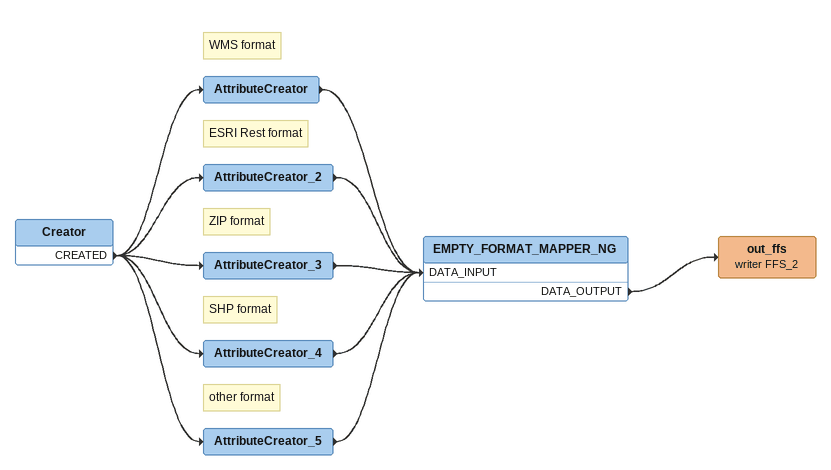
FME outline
Creator
    CREATED -> AttributeCreator
    CREATED -> AttributeCreator_2
    CREATED -> AttributeCreator_3
    CREATED -> AttributeCreator_4
    CREATED -> AttributeCreator_5
Note: WMS format
AttributeCreator
    -> EMPTY_FORMAT_MAPPER_NG [DATA_INPUT]
Note: ESRI Rest format
AttributeCreator_2
    -> EMPTY_FORMAT_MAPPER_NG [DATA_INPUT]
Note: ZIP format
AttributeCreator_3
    -> EMPTY_FORMAT_MAPPER_NG [DATA_INPUT]
Note: SHP format
AttributeCreator_4
    -> EMPTY_FORMAT_MAPPER_NG [DATA_INPUT]
Note: other format
AttributeCreator_5
    -> EMPTY_FORMAT_MAPPER_NG [DATA_INPUT]
EMPTY_FORMAT_MAPPER_NG
    DATA_OUTPUT -> out_ffs (writer FFS_2)
out_ffs (writer FFS_2)
